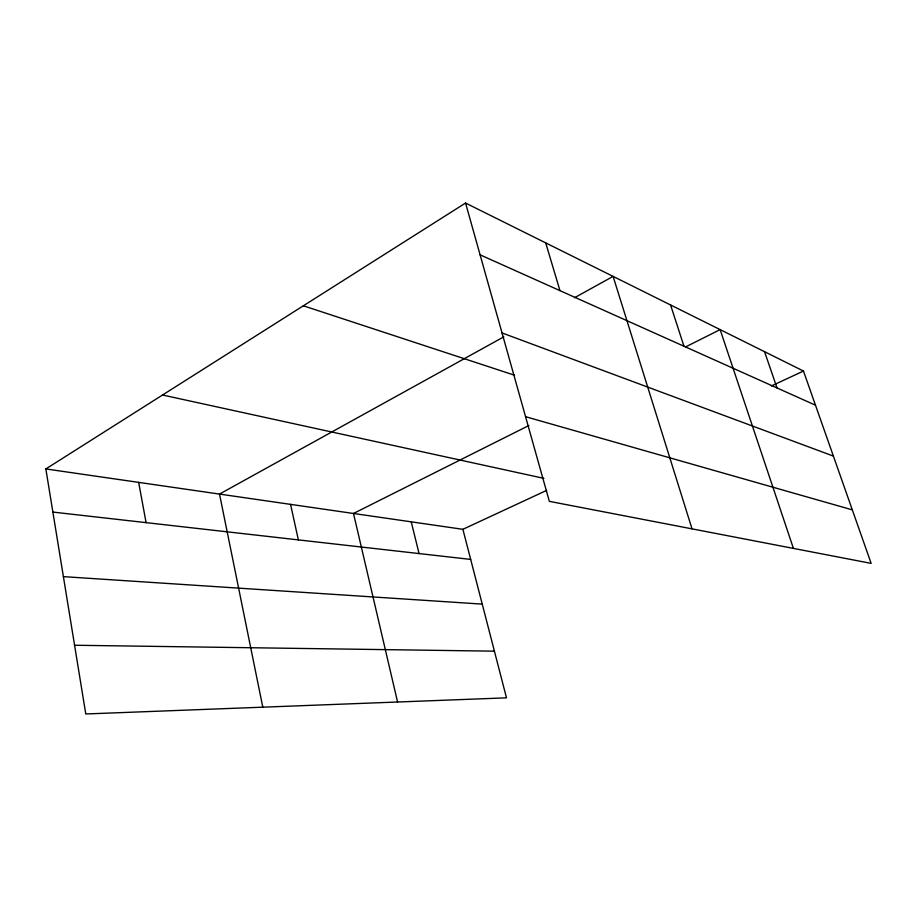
<?xml version="1.0" encoding="UTF-8"?>
<svg xmlns="http://www.w3.org/2000/svg" width="917" height="917" viewBox="0 0 917 917"><rect width="100%" height="100%" fill="white"/><g stroke="black" fill="none" stroke-linecap="round" stroke-linejoin="round"><path stroke-width="1.38" d="M45.85 468.942L462.89 529.315L506.493 697.837L85.774 713.965L45.85 468.942L465.549 203.035L803.464 371.041L871.15 563.382L549.34 501.358L465.549 203.035M503.811 336.837L219.507 494.08L262.801 707.179M574.512 297.738L613.106 276.395L692.026 528.857M528.914 425.499L353.492 513.474L397.577 702.009M685.584 346.935L720.132 329.604L793.411 548.4M462.89 529.315L546.612 490.4M771.335 385.977L803.464 371.041M74.575 645.247L494.423 651.173M63.399 576.633L482.25 604.12M52.877 512.076L470.685 559.416M162.55 395.009L543.907 478.365M525.567 416.696L852.317 509.863M303.355 305.797L514.552 375.225M502.035 332.94L833.393 456.093M480.107 254.834L815.488 405.199M764.549 351.692L777.031 387.96M670.568 304.96L683.967 346.236M545.707 242.89L559.955 290.632M411.229 521.83L419.069 553.57M290.563 504.361L298.357 539.884M138.662 482.376L146.09 522.633"/></g></svg>
